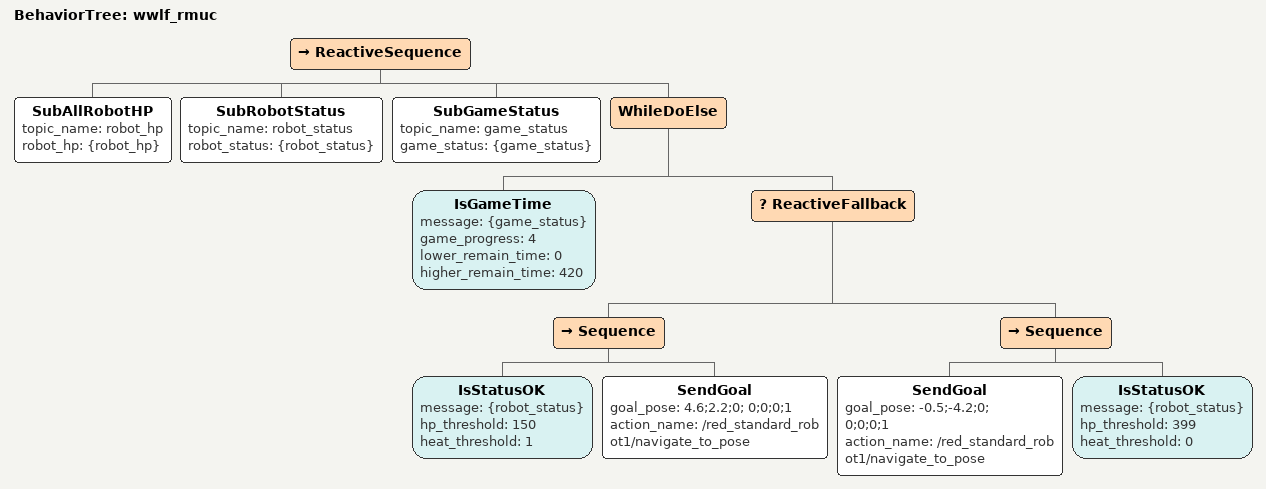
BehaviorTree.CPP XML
<?xml version="1.0" encoding="UTF-8"?>
<root BTCPP_format="4">
  <BehaviorTree ID="wwlf_rmuc">
    <ReactiveSequence>
      <SubAllRobotHP topic_name="robot_hp"
                     robot_hp="{robot_hp}"/>
      <SubRobotStatus topic_name="robot_status"
                      robot_status="{robot_status}"/>
      <SubGameStatus topic_name="game_status"
                     game_status="{game_status}"/>
      <WhileDoElse>
        <IsGameTime message="{game_status}"
                    game_progress="4"
                    lower_remain_time="0"
                    higher_remain_time="420"/>
        <ReactiveFallback>
          <Sequence>
            <IsStatusOK message="{robot_status}"
                        hp_threshold="150"
                        heat_threshold="1"/>
            <SendGoal goal_pose="4.6;2.2;0; 0;0;0;1"
                      action_name="/red_standard_robot1/navigate_to_pose"/>
          </Sequence>
          <Sequence>
            <SendGoal goal_pose="-0.5;-4.2;0; 0;0;0;1"
                      action_name="/red_standard_robot1/navigate_to_pose"/>
            <IsStatusOK message="{robot_status}"
                        hp_threshold="399"
                        heat_threshold="0"/>
          </Sequence>
        </ReactiveFallback>
      </WhileDoElse>
    </ReactiveSequence>
  </BehaviorTree>

</root>
